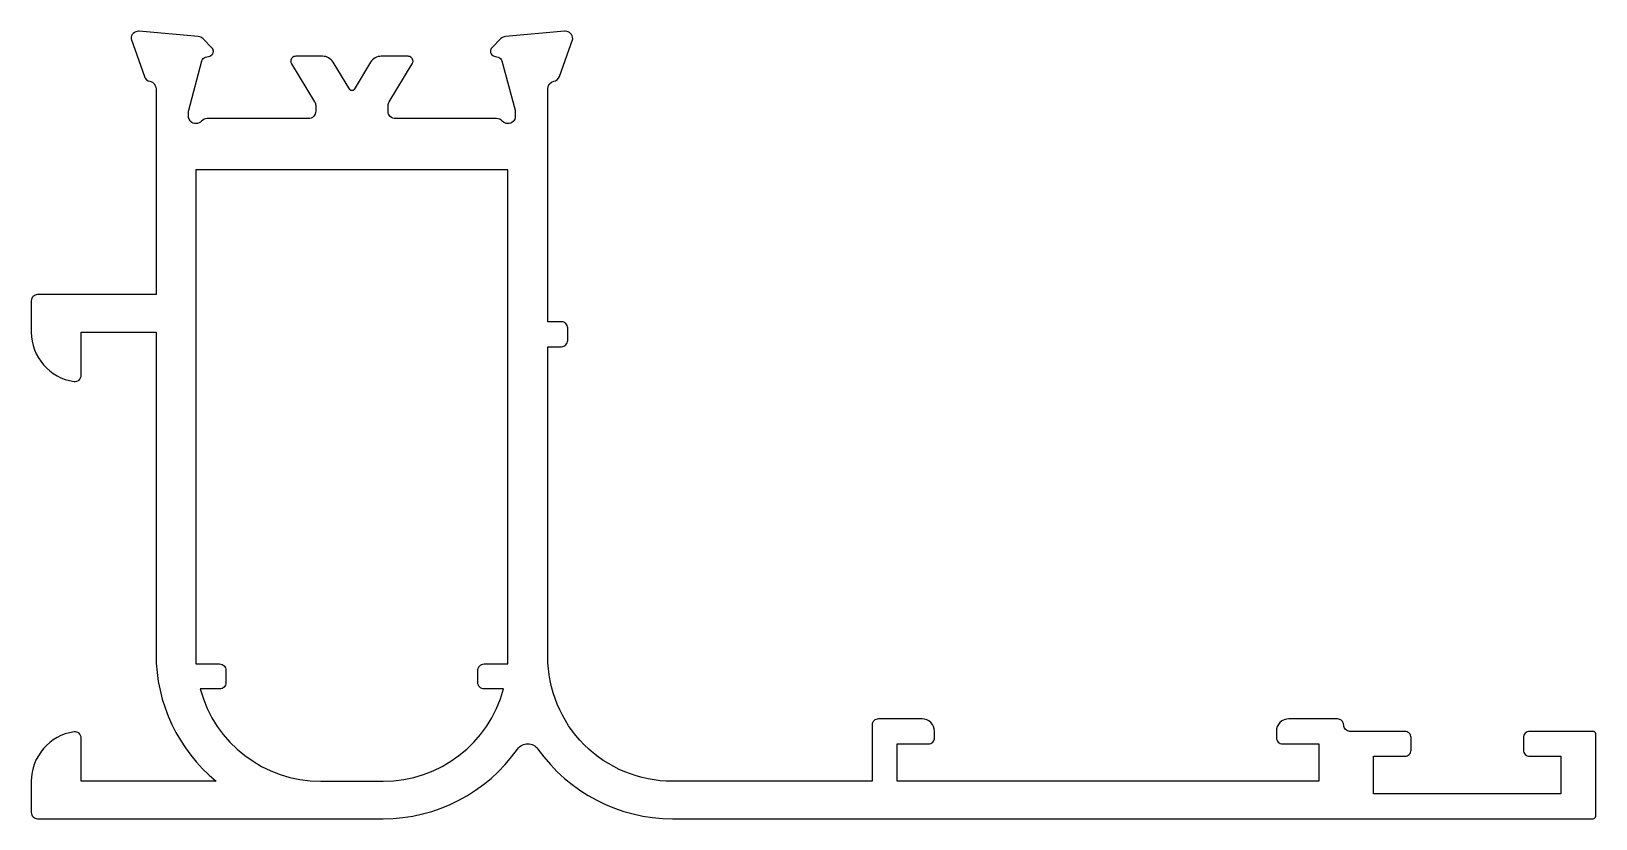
# Model space of a CAD drawing. Extents: x 587.7 to 650.4, y 478.8 to 510.3.
import ezdxf

# ---------------------------------------------------------------- set-up
doc = ezdxf.new("R2010")
doc.units = 0
doc.layers.get('0').update_dxf_attribs({"linetype": 'CONTINUOUS'})

msp = doc.modelspace()

# ---------------------------------------------------------------- linework, layer by layer
at = {"color": 0}
for points in [[(608.427, 506.769), (608.427, 508.019, -0.359508), (608.671, 508.314, 0.263725), (608.896, 508.506), (609.427, 510.019, 0.414214), (609.127, 510.319, 0.02182), (609.101, 510.318), (606.736, 510.111, 0.176327), (606.55, 510.024), (606.186, 509.66, 0.198912), (606.127, 509.519, 0.065543), (606.134, 509.467, 0.267949), (606.276, 509.326), (606.445, 509.28, -0.267949), (606.586, 509.139), (607.117, 507.157, -0.065543), (607.127, 507.079), (607.127, 506.919, -0.414214), (606.827, 506.619, -0.213422), (606.604, 506.719, 0.213422), (606.38, 506.819), (602.327, 506.819, -0.414214), (602.027, 507.119), (602.027, 507.34, -0.137852), (602.071, 507.496), (602.998, 509.015, 0.137852), (603.027, 509.119, 0.414214), (602.827, 509.319), (601.756, 509.319, 0.261413), (601.329, 509.079), (600.663, 507.988, -0.561174), (600.492, 507.988), (599.826, 509.079, 0.261413), (599.399, 509.319), (598.327, 509.319, 0.414214), (598.127, 509.119, 0.137852), (598.157, 509.015), (599.084, 507.496, -0.137852), (599.127, 507.34), (599.127, 507.119, -0.414214), (598.827, 506.819), (594.775, 506.819, 0.213422), (594.551, 506.719, -0.213422), (594.327, 506.619, -0.414214), (594.027, 506.919), (594.027, 507.079, -0.065543), (594.038, 507.157), (594.569, 509.139, -0.267949), (594.71, 509.28), (594.879, 509.326, 0.267949), (595.021, 509.467, 0.065543), (595.027, 509.519, 0.198912), (594.969, 509.66), (594.605, 510.024, 0.176327), (594.419, 510.111), (592.054, 510.318, 0.02182), (592.027, 510.319, 0.414214), (591.727, 510.019), (592.259, 508.506, 0.263725), (592.484, 508.314, -0.359508), (592.727, 508.019), (592.727, 506.769), (592.727, 499.766), (587.977, 499.766, 0.414214), (587.727, 499.516), (587.727, 498.266, 0.372825), (589.442, 496.287, 0.45685), (589.727, 496.534), (589.727, 498.266), (592.727, 498.266), (592.727, 485.366, 0.224438), (595.138, 480.266), (589.727, 480.266), (589.727, 481.998, 0.45685), (589.442, 482.246, 0.372825), (587.727, 480.266), (587.727, 479.016, 0.414214), (587.977, 478.766), (601.828, 478.766, 0.243657), (607.219, 481.559, -0.518103), (608.036, 481.559, 0.243709), (613.427, 478.766), (650.33, 478.766, 0.414214), (650.43, 478.866), (650.43, 482.166, 0.414214), (650.33, 482.266), (647.78, 482.266, 0.414214), (647.53, 482.016), (647.53, 481.516, 0.414214), (647.78, 481.266), (649.03, 481.266), (649.03, 479.766), (641.53, 479.766), (641.53, 481.266), (642.78, 481.266, 0.414214), (643.03, 481.516), (643.03, 482.016, 0.414214), (642.78, 482.266), (640.58, 482.266, -0.414214), (640.33, 482.516, 0.414214), (640.08, 482.766), (638.13, 482.766, 0.414214), (637.63, 482.266), (637.63, 482.016, 0.414214), (637.88, 481.766), (639.33, 481.766), (639.33, 480.266), (622.43, 480.266), (622.43, 481.766), (623.68, 481.766, 0.414214), (623.93, 482.016), (623.93, 482.266, 0.414214), (623.43, 482.766), (621.68, 482.766, 0.414214), (621.43, 482.516), (621.43, 480.266), (613.427, 480.266, -0.414682), (608.427, 485.266), (608.427, 497.681), (608.977, 497.681, 0.414214), (609.227, 497.931), (609.227, 498.431, 0.414214), (608.977, 498.681), (608.427, 498.681)], [(601.827, 480.266, 0.339113), (606.656, 483.966), (605.877, 483.966, -0.414214), (605.627, 484.216), (605.627, 484.716, -0.414214), (605.877, 484.966), (606.827, 484.966), (606.827, 504.769), (594.327, 504.769), (594.327, 484.966), (595.277, 484.966, -0.414214), (595.527, 484.716), (595.527, 484.216, -0.414214), (595.277, 483.966), (594.499, 483.966, 0.339113), (599.327, 480.266)]]:
    msp.add_lwpolyline(points, format="xyb", close=True, dxfattribs=at)

doc.saveas('drawing.dxf')
